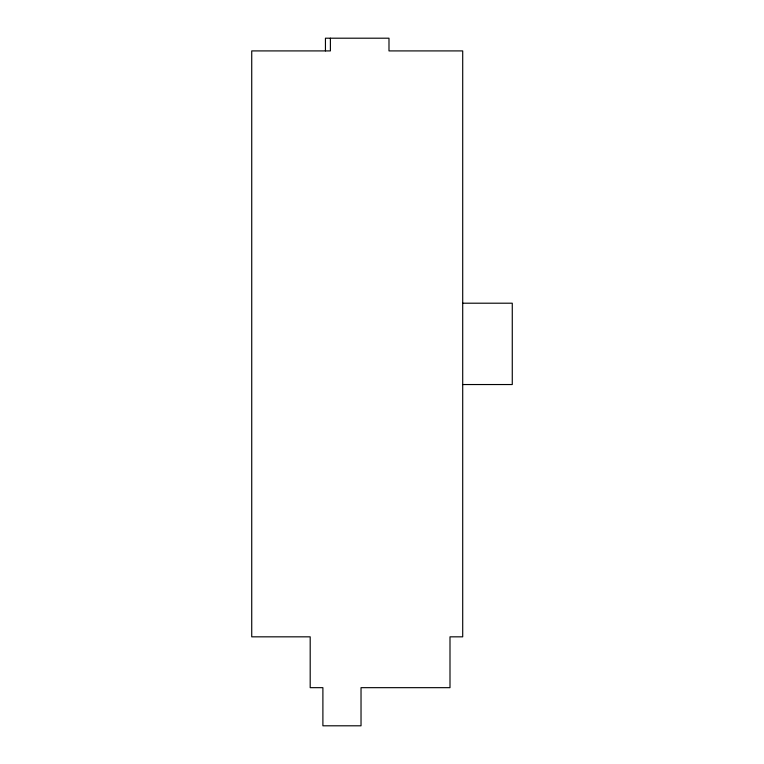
<?xml version="1.0" encoding="UTF-8"?>
<svg xmlns="http://www.w3.org/2000/svg" width="764" height="764" viewBox="0 0 764 764"><rect width="100%" height="100%" fill="white"/><g stroke="black" fill="none" stroke-linecap="round" stroke-linejoin="round"><path stroke-width="1.15" d="M462.707 303.203L512.272 303.203L512.272 384.54L462.707 384.54M330.392 38.2L330.392 50.911L251.728 50.911L251.728 636.832L310.194 636.832L310.194 687.667L322.895 687.667L322.895 725.8L361.028 725.8L361.028 687.667L449.996 687.667L449.996 636.832L462.707 636.832L462.707 50.911L388.991 50.911L388.991 38.2L325.445 38.2L325.445 50.911"/></g></svg>
